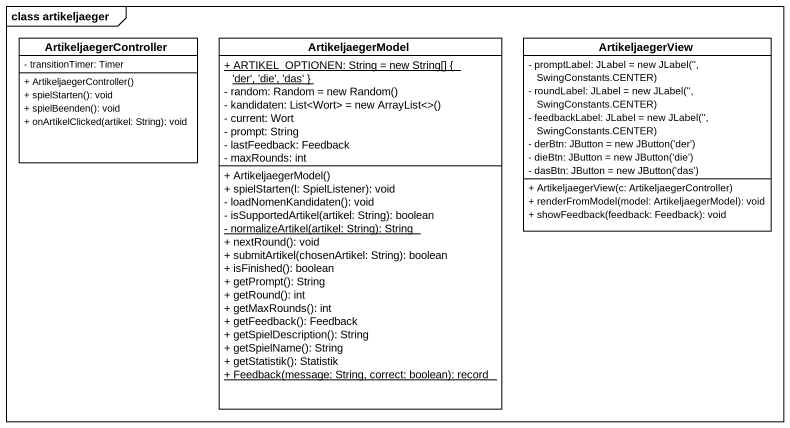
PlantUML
@startuml
mainframe class artikeljaeger
hide circle
hide empty members
skinparam classAttributeIconSize 0
class ArtikeljaegerController {
  - transitionTimer: Timer
  + ArtikeljaegerController()
  + spielStarten(): void
  + spielBeenden(): void
  + onArtikelClicked(artikel: String): void
}
class ArtikeljaegerModel {
  {static} + ARTIKEL_OPTIONEN: String = new String[] { 'der', 'die', 'das' }
  {field} - random: Random = new Random()
  {field} - kandidaten: List<Wort> = new ArrayList<>()
  - current: Wort
  - prompt: String
  - lastFeedback: Feedback
  - maxRounds: int
  + ArtikeljaegerModel()
  + spielStarten(l: SpielListener): void
  - loadNomenKandidaten(): void
  - isSupportedArtikel(artikel: String): boolean
  {static} - normalizeArtikel(artikel: String): String
  + nextRound(): void
  + submitArtikel(chosenArtikel: String): boolean
  + isFinished(): boolean
  + getPrompt(): String
  + getRound(): int
  + getMaxRounds(): int
  + getFeedback(): Feedback
  + getSpielDescription(): String
  + getSpielName(): String
  + getStatistik(): Statistik
  {static} + Feedback(message: String, correct: boolean): record
}
class ArtikeljaegerView {
  {field} - promptLabel: JLabel = new JLabel('', SwingConstants.CENTER)
  {field} - roundLabel: JLabel = new JLabel('', SwingConstants.CENTER)
  {field} - feedbackLabel: JLabel = new JLabel('', SwingConstants.CENTER)
  {field} - derBtn: JButton = new JButton('der')
  {field} - dieBtn: JButton = new JButton('die')
  {field} - dasBtn: JButton = new JButton('das')
  + ArtikeljaegerView(c: ArtikeljaegerController)
  + renderFromModel(model: ArtikeljaegerModel): void
  + showFeedback(feedback: Feedback): void
}
@enduml
